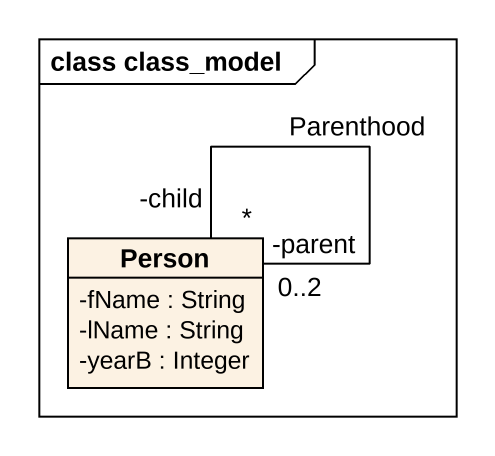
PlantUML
@startuml
mainframe class class_model
hide circle
hide empty members
skinparam classAttributeIconSize 0
class "Person" as Person_ {
  -fName : String
  -lName : String
  -yearB : Integer
}
Person_ "-child\n*" -- "-parent\n0..2" Person_ : Parenthood
@enduml
